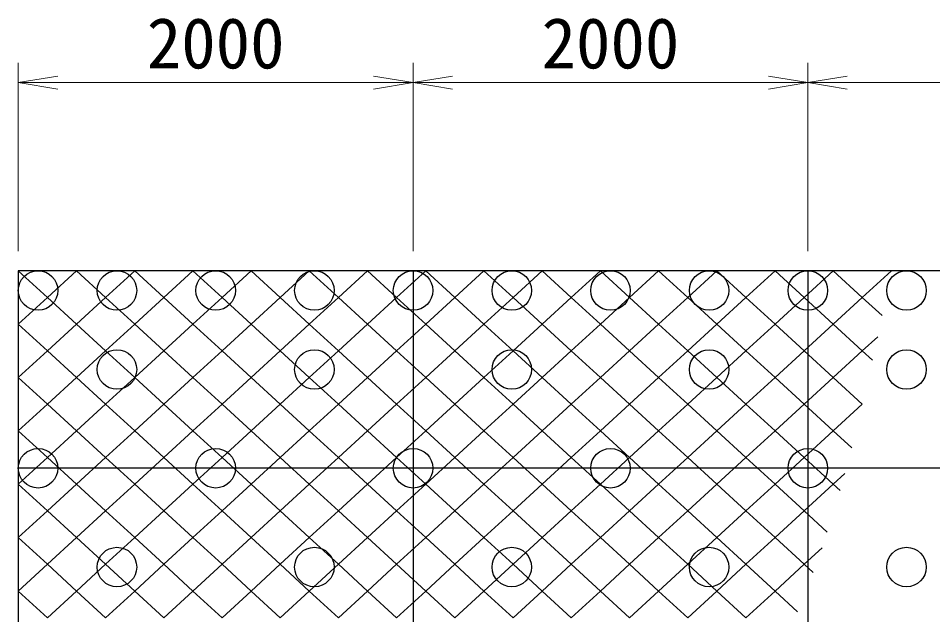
# Model space of a CAD drawing. Units: millimetres, scale not verified. Extents: x 690 to 40690, y 684 to 28809.
# Drawn here: x 25702 to 30334, y 17878 to 20898 of the extents above; entities that cross this region are included whole.
import ezdxf
from ezdxf.enums import TextEntityAlignment as Align

# ---------------------------------------------------------------- set-up
doc = ezdxf.new("R2010")
doc.units = ezdxf.units.MM
doc.header["$LTSCALE"] = 100
doc.layers.add('C-STR', color=1, linetype='Continuous', lineweight=25)
doc.layers.add('C-STR-DIM', color=1, linetype='Continuous', lineweight=13)
doc.styles.add('ＭＳ ゴシック', font='')
doc.styles.get('ＭＳ ゴシック').set_extended_font_data('MS Gothic')

msp = doc.modelspace()

# ---------------------------------------------------------------- linework, layer by layer
at = {"layer": 'C-STR', "color": 7}
for p, q in [((35701.5, 19619.2), (25701.5, 19619.2)), ((25701.5, 19619.2), (25701.5, 9619.2)), ((27701.5, 19619.2), (27701.5, 9619.2)), ((29701.5, 19619.2), (29701.5, 9619.2)), ((35701.5, 18619.2), (25701.5, 18619.2))]:
    msp.add_line(p, q, dxfattribs=at)
at = {"layer": 'C-STR'}
for p, q in [((25701.5, 19619.2), (25848.9, 19484.1)), ((25848.9, 19484.1), (25996.4, 19619.2)), ((25996.4, 19619.2), (26143.8, 19484.1)), ((26143.8, 19484.1), (26291.3, 19619.2)), ((26291.3, 19619.2), (26438.7, 19484.1)), ((26438.7, 19484.1), (26586.2, 19619.2)), ((26586.2, 19619.2), (26733.6, 19484.1)), ((26733.6, 19484.1), (26881.1, 19619.2)), ((26881.1, 19619.2), (27028.6, 19484.1)), ((27028.6, 19484.1), (27176, 19619.2)), ((27176, 19619.2), (27323.5, 19484.1)), ((27323.5, 19484.1), (27470.9, 19619.2)), ((27470.9, 19619.2), (27618.4, 19484.1)), ((27618.4, 19484.1), (27765.8, 19619.2)), ((27765.8, 19619.2), (27913.3, 19484.1)), ((27913.3, 19484.1), (28060.7, 19619.2)), ((28060.7, 19619.2), (28208.2, 19484.1)), ((28208.2, 19484.1), (28355.7, 19619.2)), ((28355.7, 19619.2), (28503.1, 19484.1)), ((28503.1, 19484.1), (28650.6, 19619.2)), ((28650.6, 19619.2), (28798, 19484.1)), ((28798, 19484.1), (28945.5, 19619.2)), ((28945.5, 19619.2), (29092.9, 19484.1)), ((29092.9, 19484.1), (29240.4, 19619.2)), ((29240.4, 19619.2), (29387.8, 19484.1)), ((29387.8, 19484.1), (29535.3, 19619.2)), ((29535.3, 19619.2), (29682.8, 19484.1)), ((29682.8, 19484.1), (29830.2, 19619.2)), ((29830.2, 19619.2), (29977.7, 19484.1)), ((29977.7, 19484.1), (30125.1, 19619.2)), ((25701.5, 19349), (25848.9, 19484.1)), ((25848.9, 19484.1), (25996.4, 19349)), ((25996.4, 19349), (26143.8, 19484.1)), ((26143.8, 19484.1), (26291.3, 19349)), ((26291.3, 19349), (26438.7, 19484.1)), ((26438.7, 19484.1), (26586.2, 19349)), ((26586.2, 19349), (26733.6, 19484.1)), ((26733.6, 19484.1), (26881.1, 19349)), ((26881.1, 19349), (27028.6, 19484.1)), ((27028.6, 19484.1), (27176, 19349)), ((27176, 19349), (27323.5, 19484.1)), ((27323.5, 19484.1), (27470.9, 19349)), ((27470.9, 19349), (27618.4, 19484.1)), ((27618.4, 19484.1), (27765.8, 19349)), ((27765.8, 19349), (27913.3, 19484.1)), ((27913.3, 19484.1), (28060.7, 19349)), ((28060.7, 19349), (28208.2, 19484.1)), ((28208.2, 19484.1), (28355.7, 19349)), ((28355.7, 19349), (28503.1, 19484.1)), ((28503.1, 19484.1), (28650.6, 19349)), ((28650.6, 19349), (28798, 19484.1)), ((28798, 19484.1), (28945.5, 19349)), ((28945.5, 19349), (29092.9, 19484.1)), ((29092.9, 19484.1), (29240.4, 19349)), ((29240.4, 19349), (29387.8, 19484.1)), ((29387.8, 19484.1), (29535.3, 19349)), ((29535.3, 19349), (29682.8, 19484.1)), ((29682.8, 19484.1), (29830.2, 19349)), ((29830.2, 19349), (29977.7, 19484.1)), ((29977.7, 19484.1), (30078, 19392.1)), ((25701.5, 19349), (25848.9, 19213.8)), ((25848.9, 19213.8), (25996.4, 19349)), ((25996.4, 19349), (26143.8, 19213.8)), ((26143.8, 19213.8), (26291.3, 19349)), ((26291.3, 19349), (26438.7, 19213.8)), ((26438.7, 19213.8), (26586.2, 19349)), ((26586.2, 19349), (26733.6, 19213.8)), ((26733.6, 19213.8), (26881.1, 19349)), ((26881.1, 19349), (27028.6, 19213.8)), ((27028.6, 19213.8), (27176, 19349)), ((27176, 19349), (27323.5, 19213.8)), ((27323.5, 19213.8), (27470.9, 19349)), ((27470.9, 19349), (27618.4, 19213.8)), ((27618.4, 19213.8), (27765.8, 19349)), ((27765.8, 19349), (27913.3, 19213.8)), ((27913.3, 19213.8), (28060.7, 19349)), ((28060.7, 19349), (28208.2, 19213.8)), ((28208.2, 19213.8), (28355.7, 19349)), ((28355.7, 19349), (28503.1, 19213.8)), ((28503.1, 19213.8), (28650.6, 19349)), ((28650.6, 19349), (28798, 19213.8)), ((28798, 19213.8), (28945.5, 19349)), ((28945.5, 19349), (29092.9, 19213.8)), ((29092.9, 19213.8), (29240.4, 19349)), ((29240.4, 19349), (29387.8, 19213.8)), ((29387.8, 19213.8), (29535.3, 19349)), ((29535.3, 19349), (29682.8, 19213.8)), ((29682.8, 19213.8), (29830.2, 19349)), ((29830.2, 19349), (29977.7, 19213.8)), ((29977.7, 19213.8), (30055.4, 19285.1)), ((25701.5, 19078.7), (25848.9, 19213.8)), ((25848.9, 19213.8), (25996.4, 19078.7)), ((25996.4, 19078.7), (26143.8, 19213.8)), ((26143.8, 19213.8), (26291.3, 19078.7)), ((26291.3, 19078.7), (26438.7, 19213.8)), ((26438.7, 19213.8), (26586.2, 19078.7)), ((26586.2, 19078.7), (26733.6, 19213.8)), ((26733.6, 19213.8), (26881.1, 19078.7)), ((26881.1, 19078.7), (27028.6, 19213.8)), ((27028.6, 19213.8), (27176, 19078.7)), ((27176, 19078.7), (27323.5, 19213.8)), ((27323.5, 19213.8), (27470.9, 19078.7)), ((27470.9, 19078.7), (27618.4, 19213.8)), ((27618.4, 19213.8), (27765.8, 19078.7)), ((27765.8, 19078.7), (27913.3, 19213.8)), ((27913.3, 19213.8), (28060.7, 19078.7)), ((28060.7, 19078.7), (28208.2, 19213.8)), ((28208.2, 19213.8), (28355.7, 19078.7)), ((28355.7, 19078.7), (28503.1, 19213.8)), ((28503.1, 19213.8), (28650.6, 19078.7)), ((28650.6, 19078.7), (28798, 19213.8)), ((28798, 19213.8), (28945.5, 19078.7)), ((28945.5, 19078.7), (29092.9, 19213.8)), ((29092.9, 19213.8), (29240.4, 19078.7)), ((29240.4, 19078.7), (29387.8, 19213.8)), ((29387.8, 19213.8), (29535.3, 19078.7)), ((29535.3, 19078.7), (29682.8, 19213.8)), ((29682.8, 19213.8), (29830.2, 19078.7)), ((29830.2, 19078.7), (29977.7, 19213.8)), ((29977.7, 19213.8), (30029.7, 19166.1)), ((25701.5, 19078.7), (25848.9, 18943.6)), ((25848.9, 18943.6), (25996.4, 19078.7)), ((25996.4, 19078.7), (26143.8, 18943.6)), ((26143.8, 18943.6), (26291.3, 19078.7)), ((26291.3, 19078.7), (26438.7, 18943.6)), ((26438.7, 18943.6), (26586.2, 19078.7)), ((26586.2, 19078.7), (26733.6, 18943.6)), ((26733.6, 18943.6), (26881.1, 19078.7)), ((26881.1, 19078.7), (27028.6, 18943.6)), ((27028.6, 18943.6), (27176, 19078.7)), ((27176, 19078.7), (27323.5, 18943.6)), ((27323.5, 18943.6), (27470.9, 19078.7)), ((27470.9, 19078.7), (27618.4, 18943.6)), ((27618.4, 18943.6), (27765.8, 19078.7)), ((27765.8, 19078.7), (27913.3, 18943.6)), ((27913.3, 18943.6), (28060.7, 19078.7)), ((28060.7, 19078.7), (28208.2, 18943.6)), ((28208.2, 18943.6), (28355.7, 19078.7)), ((28355.7, 19078.7), (28503.1, 18943.6)), ((28503.1, 18943.6), (28650.6, 19078.7)), ((28650.6, 19078.7), (28798, 18943.6)), ((28798, 18943.6), (28945.5, 19078.7)), ((28945.5, 19078.7), (29092.9, 18943.6)), ((29092.9, 18943.6), (29240.4, 19078.7)), ((29240.4, 19078.7), (29387.8, 18943.6)), ((29387.8, 18943.6), (29535.3, 19078.7)), ((29535.3, 19078.7), (29682.8, 18943.6)), ((29682.8, 18943.6), (29830.2, 19078.7)), ((29830.2, 19078.7), (29977.7, 18943.6)), ((25701.5, 18808.5), (25848.9, 18943.6)), ((25848.9, 18943.6), (25996.4, 18808.5)), ((25996.4, 18808.5), (26143.8, 18943.6)), ((26143.8, 18943.6), (26291.3, 18808.5)), ((26291.3, 18808.5), (26438.7, 18943.6)), ((26438.7, 18943.6), (26586.2, 18808.5)), ((26586.2, 18808.5), (26733.6, 18943.6)), ((26733.6, 18943.6), (26881.1, 18808.5)), ((26881.1, 18808.5), (27028.6, 18943.6)), ((27028.6, 18943.6), (27176, 18808.5)), ((27176, 18808.5), (27323.5, 18943.6)), ((27323.5, 18943.6), (27470.9, 18808.5)), ((27470.9, 18808.5), (27618.4, 18943.6)), ((27618.4, 18943.6), (27765.8, 18808.5)), ((27765.8, 18808.5), (27913.3, 18943.6)), ((27913.3, 18943.6), (28060.7, 18808.5)), ((28060.7, 18808.5), (28208.2, 18943.6)), ((28208.2, 18943.6), (28355.7, 18808.5)), ((28355.7, 18808.5), (28503.1, 18943.6)), ((28503.1, 18943.6), (28650.6, 18808.5)), ((28650.6, 18808.5), (28798, 18943.6)), ((28798, 18943.6), (28945.5, 18808.5)), ((28945.5, 18808.5), (29092.9, 18943.6)), ((29092.9, 18943.6), (29240.4, 18808.5)), ((29240.4, 18808.5), (29387.8, 18943.6)), ((29387.8, 18943.6), (29535.3, 18808.5)), ((29535.3, 18808.5), (29682.8, 18943.6)), ((29682.8, 18943.6), (29830.2, 18808.5)), ((29830.2, 18808.5), (29977.7, 18943.6)), ((25701.5, 18808.5), (25848.9, 18673.4)), ((25848.9, 18673.4), (25996.4, 18808.5)), ((25996.4, 18808.5), (26143.8, 18673.4)), ((26143.8, 18673.4), (26291.3, 18808.5)), ((26291.3, 18808.5), (26438.7, 18673.4)), ((26438.7, 18673.4), (26586.2, 18808.5)), ((26586.2, 18808.5), (26733.6, 18673.4)), ((26733.6, 18673.4), (26881.1, 18808.5)), ((26881.1, 18808.5), (27028.6, 18673.4)), ((27028.6, 18673.4), (27176, 18808.5)), ((27176, 18808.5), (27323.5, 18673.4)), ((27323.5, 18673.4), (27470.9, 18808.5)), ((27470.9, 18808.5), (27618.4, 18673.4)), ((27618.4, 18673.4), (27765.8, 18808.5)), ((27765.8, 18808.5), (27913.3, 18673.4)), ((27913.3, 18673.4), (28060.7, 18808.5)), ((28060.7, 18808.5), (28208.2, 18673.4)), ((28208.2, 18673.4), (28355.7, 18808.5)), ((28355.7, 18808.5), (28503.1, 18673.4)), ((28503.1, 18673.4), (28650.6, 18808.5)), ((28650.6, 18808.5), (28798, 18673.4)), ((28798, 18673.4), (28945.5, 18808.5)), ((28945.5, 18808.5), (29092.9, 18673.4)), ((29092.9, 18673.4), (29240.4, 18808.5)), ((29240.4, 18808.5), (29387.8, 18673.4)), ((29387.8, 18673.4), (29535.3, 18808.5)), ((29535.3, 18808.5), (29682.8, 18673.4)), ((29682.8, 18673.4), (29830.2, 18808.5)), ((29830.2, 18808.5), (29924.5, 18722.1)), ((25701.5, 18538.2), (25848.9, 18673.4)), ((25848.9, 18673.4), (25996.4, 18538.2)), ((25996.4, 18538.2), (26143.8, 18673.4)), ((26143.8, 18673.4), (26291.3, 18538.2)), ((26291.3, 18538.2), (26438.7, 18673.4)), ((26438.7, 18673.4), (26586.2, 18538.2)), ((26586.2, 18538.2), (26733.6, 18673.4)), ((26733.6, 18673.4), (26881.1, 18538.2)), ((26881.1, 18538.2), (27028.6, 18673.4)), ((27028.6, 18673.4), (27176, 18538.2)), ((27176, 18538.2), (27323.5, 18673.4)), ((27323.5, 18673.4), (27470.9, 18538.2)), ((27470.9, 18538.2), (27618.4, 18673.4)), ((27618.4, 18673.4), (27765.8, 18538.2)), ((27765.8, 18538.2), (27913.3, 18673.4)), ((27913.3, 18673.4), (28060.7, 18538.2)), ((28060.7, 18538.2), (28208.2, 18673.4)), ((28208.2, 18673.4), (28355.7, 18538.2)), ((28355.7, 18538.2), (28503.1, 18673.4)), ((28503.1, 18673.4), (28650.6, 18538.2)), ((28650.6, 18538.2), (28798, 18673.4)), ((28798, 18673.4), (28945.5, 18538.2)), ((28945.5, 18538.2), (29092.9, 18673.4)), ((29092.9, 18673.4), (29240.4, 18538.2)), ((29240.4, 18538.2), (29387.8, 18673.4)), ((29387.8, 18673.4), (29535.3, 18538.2)), ((29535.3, 18538.2), (29682.8, 18673.4)), ((29682.8, 18673.4), (29830.2, 18538.2)), ((29830.2, 18538.2), (29889.8, 18592.9)), ((25701.5, 18538.2), (25848.9, 18403.1)), ((25848.9, 18403.1), (25996.4, 18538.2)), ((25996.4, 18538.2), (26143.8, 18403.1)), ((26143.8, 18403.1), (26291.3, 18538.2)), ((26291.3, 18538.2), (26438.7, 18403.1)), ((26438.7, 18403.1), (26586.2, 18538.2)), ((26586.2, 18538.2), (26733.6, 18403.1)), ((26733.6, 18403.1), (26881.1, 18538.2)), ((26881.1, 18538.2), (27028.6, 18403.1)), ((27028.6, 18403.1), (27176, 18538.2)), ((27176, 18538.2), (27323.5, 18403.1)), ((27323.5, 18403.1), (27470.9, 18538.2)), ((27470.9, 18538.2), (27618.4, 18403.1)), ((27618.4, 18403.1), (27765.8, 18538.2)), ((27765.8, 18538.2), (27913.3, 18403.1)), ((27913.3, 18403.1), (28060.7, 18538.2)), ((28060.7, 18538.2), (28208.2, 18403.1)), ((28208.2, 18403.1), (28355.7, 18538.2)), ((28355.7, 18538.2), (28503.1, 18403.1)), ((28503.1, 18403.1), (28650.6, 18538.2)), ((28650.6, 18538.2), (28798, 18403.1)), ((28798, 18403.1), (28945.5, 18538.2)), ((28945.5, 18538.2), (29092.9, 18403.1)), ((29092.9, 18403.1), (29240.4, 18538.2)), ((29240.4, 18538.2), (29387.8, 18403.1)), ((29387.8, 18403.1), (29535.3, 18538.2)), ((29535.3, 18538.2), (29682.8, 18403.1)), ((29682.8, 18403.1), (29830.2, 18538.2)), ((29830.2, 18538.2), (29865.2, 18506.1)), ((25701.5, 18268), (25848.9, 18403.1)), ((25848.9, 18403.1), (25996.4, 18268)), ((25996.4, 18268), (26143.8, 18403.1)), ((26143.8, 18403.1), (26291.3, 18268)), ((26291.3, 18268), (26438.7, 18403.1)), ((26438.7, 18403.1), (26586.2, 18268)), ((26586.2, 18268), (26733.6, 18403.1)), ((26733.6, 18403.1), (26881.1, 18268)), ((26881.1, 18268), (27028.6, 18403.1)), ((27028.6, 18403.1), (27176, 18268)), ((27176, 18268), (27323.5, 18403.1)), ((27323.5, 18403.1), (27470.9, 18268)), ((27470.9, 18268), (27618.4, 18403.1)), ((27618.4, 18403.1), (27765.8, 18268)), ((27765.8, 18268), (27913.3, 18403.1)), ((27913.3, 18403.1), (28060.7, 18268)), ((28060.7, 18268), (28208.2, 18403.1)), ((28208.2, 18403.1), (28355.7, 18268)), ((28355.7, 18268), (28503.1, 18403.1)), ((28503.1, 18403.1), (28650.6, 18268)), ((28650.6, 18268), (28798, 18403.1)), ((28798, 18403.1), (28945.5, 18268)), ((28945.5, 18268), (29092.9, 18403.1)), ((29092.9, 18403.1), (29240.4, 18268)), ((29240.4, 18268), (29387.8, 18403.1)), ((29387.8, 18403.1), (29535.3, 18268)), ((29535.3, 18268), (29682.8, 18403.1)), ((29682.8, 18403.1), (29800.3, 18295.4)), ((25701.5, 18268), (25848.9, 18132.9)), ((25848.9, 18132.9), (25996.4, 18268)), ((25996.4, 18268), (26143.8, 18132.9)), ((26143.8, 18132.9), (26291.3, 18268)), ((26291.3, 18268), (26438.7, 18132.9)), ((26438.7, 18132.9), (26586.2, 18268)), ((26586.2, 18268), (26733.6, 18132.9)), ((26733.6, 18132.9), (26881.1, 18268)), ((26881.1, 18268), (27028.6, 18132.9)), ((27028.6, 18132.9), (27176, 18268)), ((27176, 18268), (27323.5, 18132.9)), ((27323.5, 18132.9), (27470.9, 18268)), ((27470.9, 18268), (27618.4, 18132.9)), ((27618.4, 18132.9), (27765.8, 18268)), ((27765.8, 18268), (27913.3, 18132.9)), ((27913.3, 18132.9), (28060.7, 18268)), ((28060.7, 18268), (28208.2, 18132.9)), ((28208.2, 18132.9), (28355.7, 18268)), ((28355.7, 18268), (28503.1, 18132.9)), ((28503.1, 18132.9), (28650.6, 18268)), ((28650.6, 18268), (28798, 18132.9)), ((28798, 18132.9), (28945.5, 18268)), ((28945.5, 18268), (29092.9, 18132.9)), ((29092.9, 18132.9), (29240.4, 18268)), ((29240.4, 18268), (29387.8, 18132.9)), ((29387.8, 18132.9), (29535.3, 18268)), ((29535.3, 18268), (29682.8, 18132.9)), ((29682.8, 18132.9), (29773.7, 18216.2)), ((25701.5, 17997.8), (25848.9, 18132.9)), ((25848.9, 18132.9), (25996.4, 17997.8)), ((25996.4, 17997.8), (26143.8, 18132.9)), ((26143.8, 18132.9), (26291.3, 17997.8)), ((26291.3, 17997.8), (26438.7, 18132.9)), ((26438.7, 18132.9), (26586.2, 17997.8)), ((26586.2, 17997.8), (26733.6, 18132.9)), ((26733.6, 18132.9), (26881.1, 17997.8)), ((26881.1, 17997.8), (27028.6, 18132.9)), ((27028.6, 18132.9), (27176, 17997.8)), ((27176, 17997.8), (27323.5, 18132.9)), ((27323.5, 18132.9), (27470.9, 17997.8)), ((27470.9, 17997.8), (27618.4, 18132.9)), ((27618.4, 18132.9), (27765.8, 17997.8)), ((27765.8, 17997.8), (27913.3, 18132.9)), ((27913.3, 18132.9), (28060.7, 17997.8)), ((28060.7, 17997.8), (28208.2, 18132.9)), ((28208.2, 18132.9), (28355.7, 17997.8)), ((28355.7, 17997.8), (28503.1, 18132.9)), ((28503.1, 18132.9), (28650.6, 17997.8)), ((28650.6, 17997.8), (28798, 18132.9)), ((28798, 18132.9), (28945.5, 17997.8)), ((28945.5, 17997.8), (29092.9, 18132.9)), ((29092.9, 18132.9), (29240.4, 17997.8)), ((29240.4, 17997.8), (29387.8, 18132.9)), ((29387.8, 18132.9), (29535.3, 17997.8)), ((29535.3, 17997.8), (29682.8, 18132.9)), ((29682.8, 18132.9), (29728.7, 18090.8)), ((25701.5, 17997.8), (25848.9, 17862.7)), ((25848.9, 17862.7), (25996.4, 17997.8)), ((25996.4, 17997.8), (26143.8, 17862.7)), ((26143.8, 17862.7), (26291.3, 17997.8)), ((26291.3, 17997.8), (26438.7, 17862.7)), ((26438.7, 17862.7), (26586.2, 17997.8)), ((26586.2, 17997.8), (26733.6, 17862.7)), ((26733.6, 17862.7), (26881.1, 17997.8)), ((26881.1, 17997.8), (27028.6, 17862.7)), ((27028.6, 17862.7), (27176, 17997.8)), ((27176, 17997.8), (27323.5, 17862.7)), ((27323.5, 17862.7), (27470.9, 17997.8)), ((27470.9, 17997.8), (27618.4, 17862.7)), ((27618.4, 17862.7), (27765.8, 17997.8)), ((27765.8, 17997.8), (27913.3, 17862.7)), ((27913.3, 17862.7), (28060.7, 17997.8)), ((28060.7, 17997.8), (28208.2, 17862.7)), ((28208.2, 17862.7), (28355.7, 17997.8)), ((28355.7, 17997.8), (28503.1, 17862.7)), ((28503.1, 17862.7), (28650.6, 17997.8)), ((28650.6, 17997.8), (28798, 17862.7)), ((28798, 17862.7), (28945.5, 17997.8)), ((28945.5, 17997.8), (29092.9, 17862.7)), ((29092.9, 17862.7), (29240.4, 17997.8)), ((29240.4, 17997.8), (29387.8, 17862.7)), ((29387.8, 17862.7), (29535.3, 17997.8)), ((29535.3, 17997.8), (29649.7, 17893))]:
    msp.add_line(p, q, dxfattribs=at)
at = {"layer": 'C-STR', "color": 7}
for centre in [(25801.5, 19519.2), (26201.5, 19519.2), (26701.5, 19519.2), (27201.5, 19519.2), (27701.5, 19519.2), (28201.5, 19519.2), (28701.5, 19519.2), (29201.5, 19519.2), (29701.5, 19519.2), (30201.5, 19519.2), (26201.5, 19119.2), (27201.5, 19119.2), (28201.5, 19119.2), (29201.5, 19119.2), (30201.5, 19119.2), (25801.5, 18619.2), (26701.5, 18619.2), (27701.5, 18619.2), (28701.5, 18619.2), (29701.5, 18619.2), (26201.5, 18119.2), (27201.5, 18119.2), (28201.5, 18119.2), (29201.5, 18119.2), (30201.5, 18119.2)]:
    msp.add_circle(centre, 100, dxfattribs=at)
at = {"layer": 'C-STR-DIM'}
for p, q in [((25701.5, 19719.2), (25701.5, 20672)), ((27701.5, 19719.2), (27701.5, 20672)), ((27701.5, 19719.2), (27701.5, 20672)), ((29701.5, 19719.2), (29701.5, 20672)), ((29701.5, 19719.2), (29701.5, 20672)), ((25701.5, 20572), (27701.5, 20572)), ((27701.5, 20572), (29701.5, 20572)), ((29701.5, 20572), (31701.5, 20572))]:
    msp.add_line(p, q, dxfattribs=at)
for points in [[(25901.5, 20605.3), (25701.5, 20572), (25901.5, 20538.6)], [(27501.5, 20538.6), (27701.5, 20572), (27501.5, 20605.3)], [(27901.5, 20605.3), (27701.5, 20572), (27901.5, 20538.6)], [(29501.5, 20538.6), (29701.5, 20572), (29501.5, 20605.3)], [(29901.5, 20605.3), (29701.5, 20572), (29901.5, 20538.6)]]:
    msp.add_lwpolyline(points, dxfattribs=at)

# ---------------------------------------------------------------- texts
at = {"layer": 'C-STR-DIM', "color": 7, "style": 'ＭＳ ゴシック'}
for p in [(26701.5, 20772), (28701.5, 20772)]:
    msp.add_text('2000', height=256.6, dxfattribs=at).set_placement(p, align=Align.MIDDLE_CENTER)

doc.saveas('drawing.dxf')
